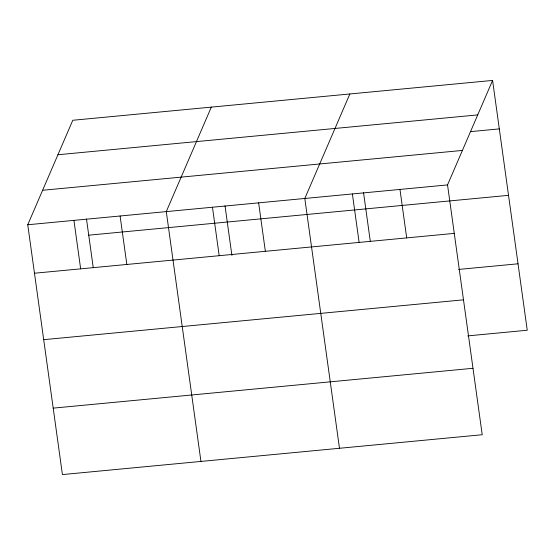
<?xml version="1.0" encoding="UTF-8"?>
<svg xmlns="http://www.w3.org/2000/svg" width="555" height="555" viewBox="0 0 555 555"><rect width="100%" height="100%" fill="white"/><g stroke="black" fill="none" stroke-linecap="round" stroke-linejoin="round"><path stroke-width="0.83" d="M492.583 80.426L447.545 184.919L482.212 434.731L62.417 474.574L27.75 224.761L72.788 120.269L492.583 80.426L527.25 330.239L467.782 335.886M211.323 107.122L166.285 211.608L200.945 461.427M349.858 93.975L304.813 198.461L339.48 448.28M57.928 154.748L477.723 114.906M470.425 131.639L499.313 128.899M42.61 190.275L462.405 150.433M27.75 224.761L447.545 184.919M88.738 235.181L508.533 195.339M34.472 273.226L454.267 233.384M458.562 269.439L518.03 263.798M43.692 339.674L463.487 299.832M53.197 408.133L472.992 368.291M399.968 189.435L406.69 237.901M363.553 192.703L370.31 241.404M352.39 193.945L359.12 242.417M258.637 202.846L265.359 251.318M225.025 205.85L231.9 255.404M212.461 207.23L219.183 255.695M120.102 215.992L126.831 264.464M86.49 218.996L93.247 267.697M73.926 220.377L80.655 268.849"/></g></svg>
